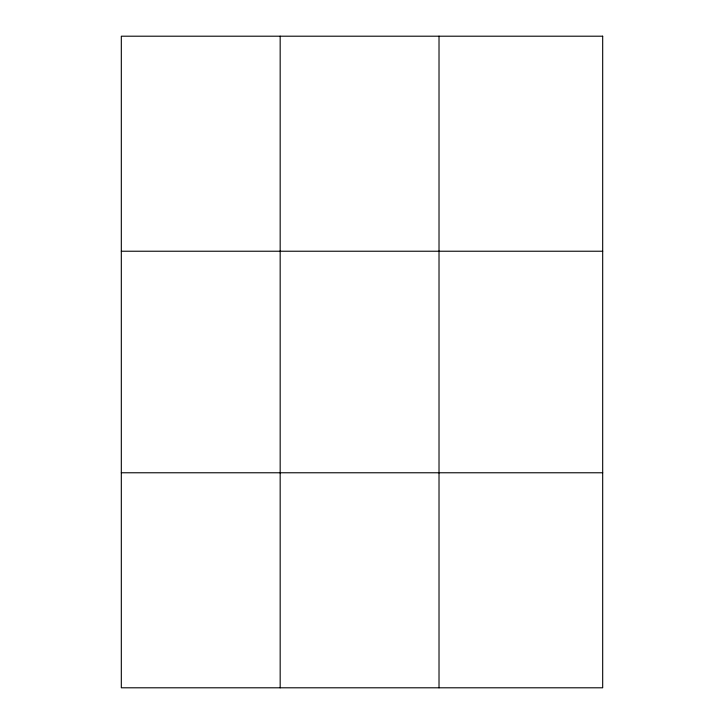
<?xml version="1.0" encoding="UTF-8"?>
<svg xmlns="http://www.w3.org/2000/svg" width="724" height="724" viewBox="0 0 724 724"><rect width="100%" height="100%" fill="white"/><g stroke="black" fill="none" stroke-linecap="round" stroke-linejoin="round"><path stroke-width="1.09" d="M280.17 36.2L280.17 687.8M439.016 36.2L439.016 687.8M121.315 251.228L602.685 251.228M121.315 472.772L602.685 472.772M602.685 36.2L602.685 687.8L121.315 687.8L121.315 36.2L602.685 36.2"/></g></svg>
